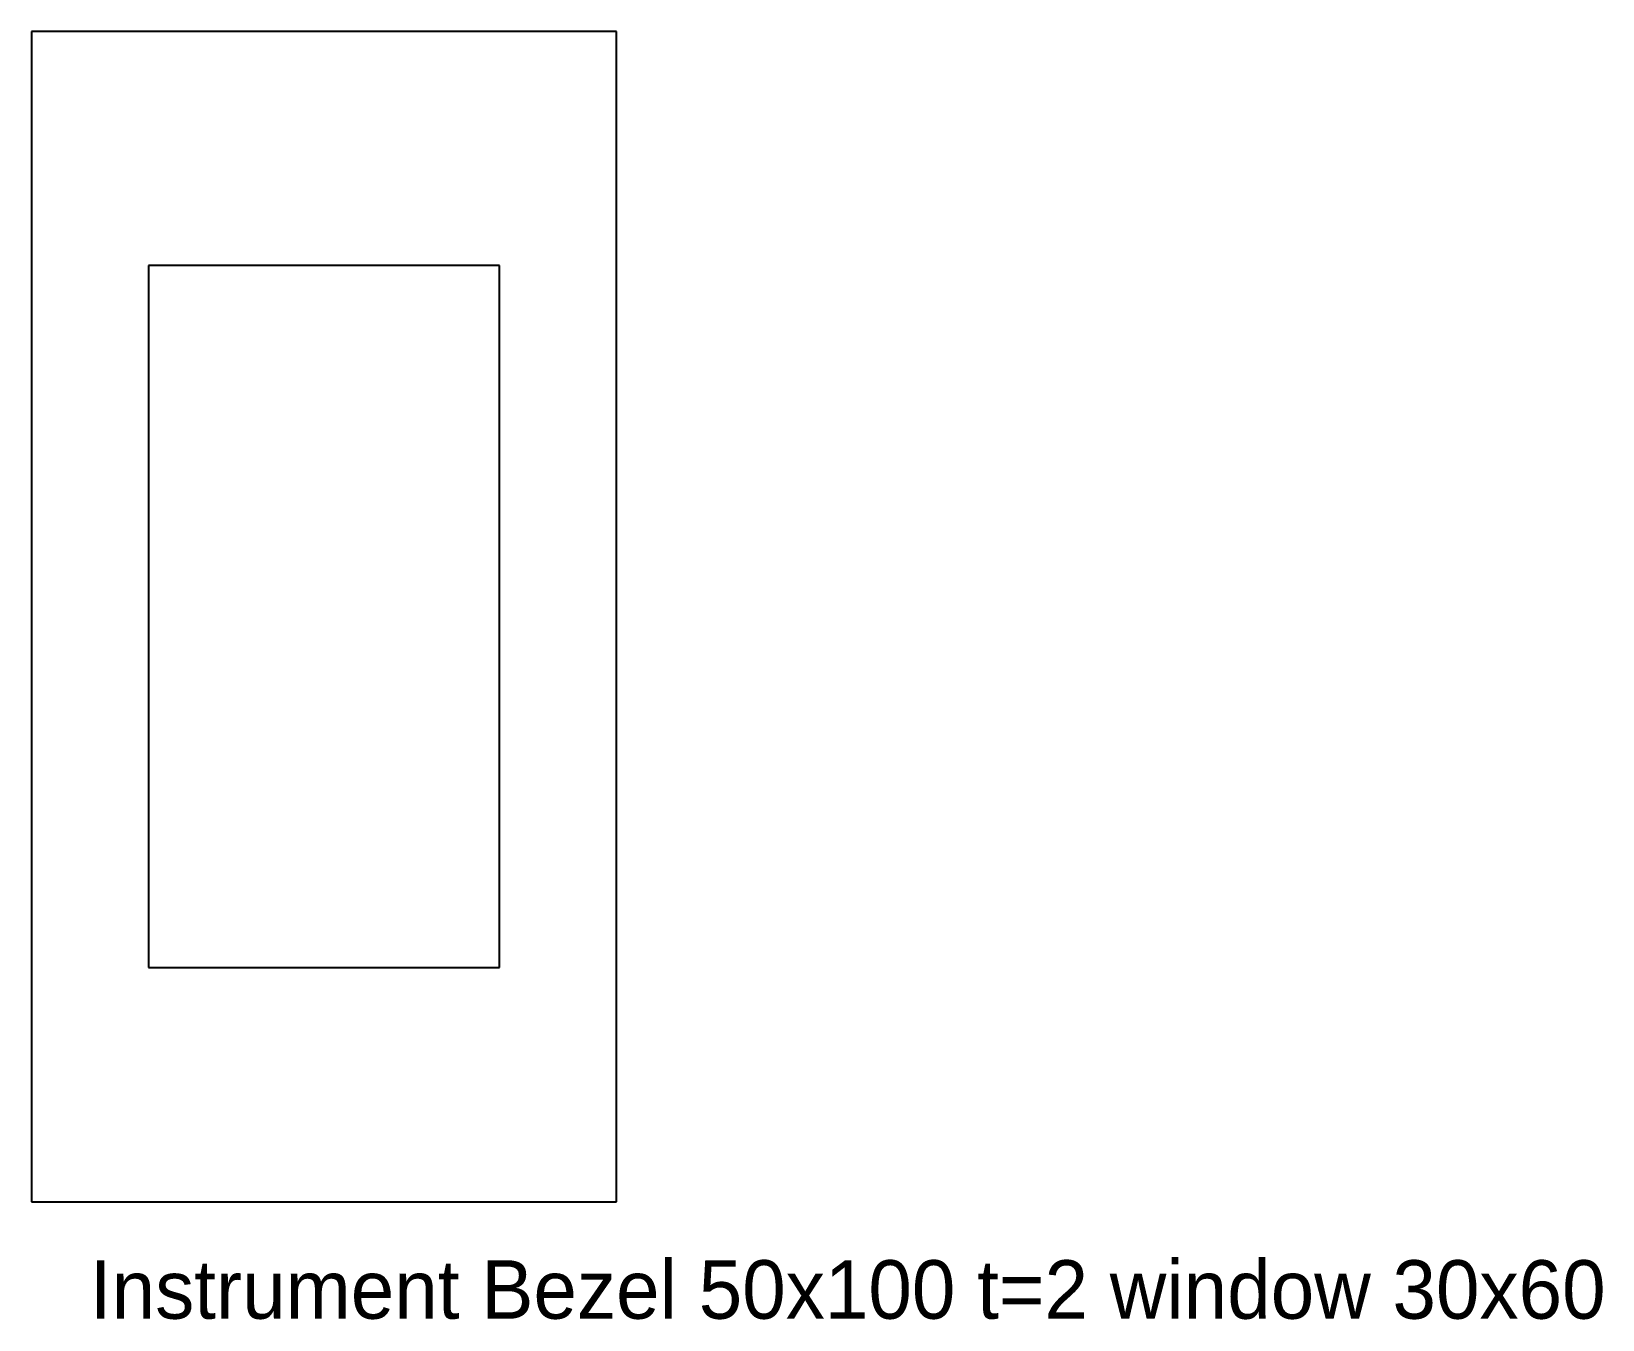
# Model space of a CAD drawing. Extents: x 0 to 134, y -10 to 100.
import ezdxf

# ---------------------------------------------------------------- set-up
doc = ezdxf.new("R2010")
doc.units = 0
for name, color, linetype in [('HOLES', 1, 'CONTINUOUS'), ('NOTES', 2, 'CONTINUOUS'), ('OUTLINE', 7, 'CONTINUOUS')]:
    doc.layers.add(name, color=color, linetype=linetype)

msp = doc.modelspace()

# ---------------------------------------------------------------- linework, layer by layer
at = {"layer": 'HOLES'}
for p, q in [((40, 80), (10, 80)), ((10, 80), (10, 20)), ((40, 20), (40, 80)), ((10, 20), (40, 20))]:
    msp.add_line(p, q, dxfattribs=at)
at = {"layer": 'OUTLINE'}
for p, q in [((50, 100), (0, 100)), ((0, 100), (0, 0)), ((50, 0), (50, 100)), ((0, 0), (50, 0))]:
    msp.add_line(p, q, dxfattribs=at)

# ---------------------------------------------------------------- texts
at = {"layer": 'NOTES'}
msp.add_text('Instrument Bezel 50x100 t=2 window 30x60', height=5, dxfattribs=at).set_placement((5, -10))

doc.saveas('drawing.dxf')
